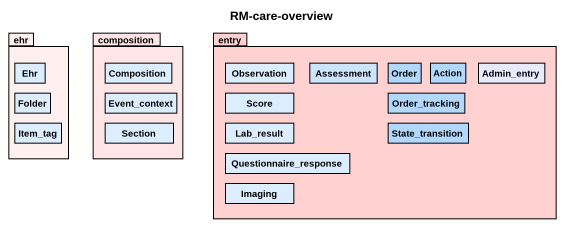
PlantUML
@startuml
title RM-care-overview
hide circle
hide empty members
package ehr #FFEFEF {
  class Ehr #DBEDFF
  class "Folder" as Folder_ #DBEDFF
  class Item_tag #DBEDFF
}
package composition #FFE5E5 {
  class Composition #DBEDFF
  class Event_context #DBEDFF
  class Section #DBEDFF
}
package entry #FFD1D1 {
  class Observation #DBEDFF
  class Assessment #CCE4FE
  class Order #B2D8FF
  class "Action" as Action_ #B2D8FF
  class Admin_entry #EAEAFF
  class Lab_result #DBEDFF
  class Score #DBEDFF
  class Order_tracking #B2D8FF
  class State_transition #B2D8FF
  class Questionnaire_response #DBEDFF
  class Imaging #DBEDFF
}
@enduml
